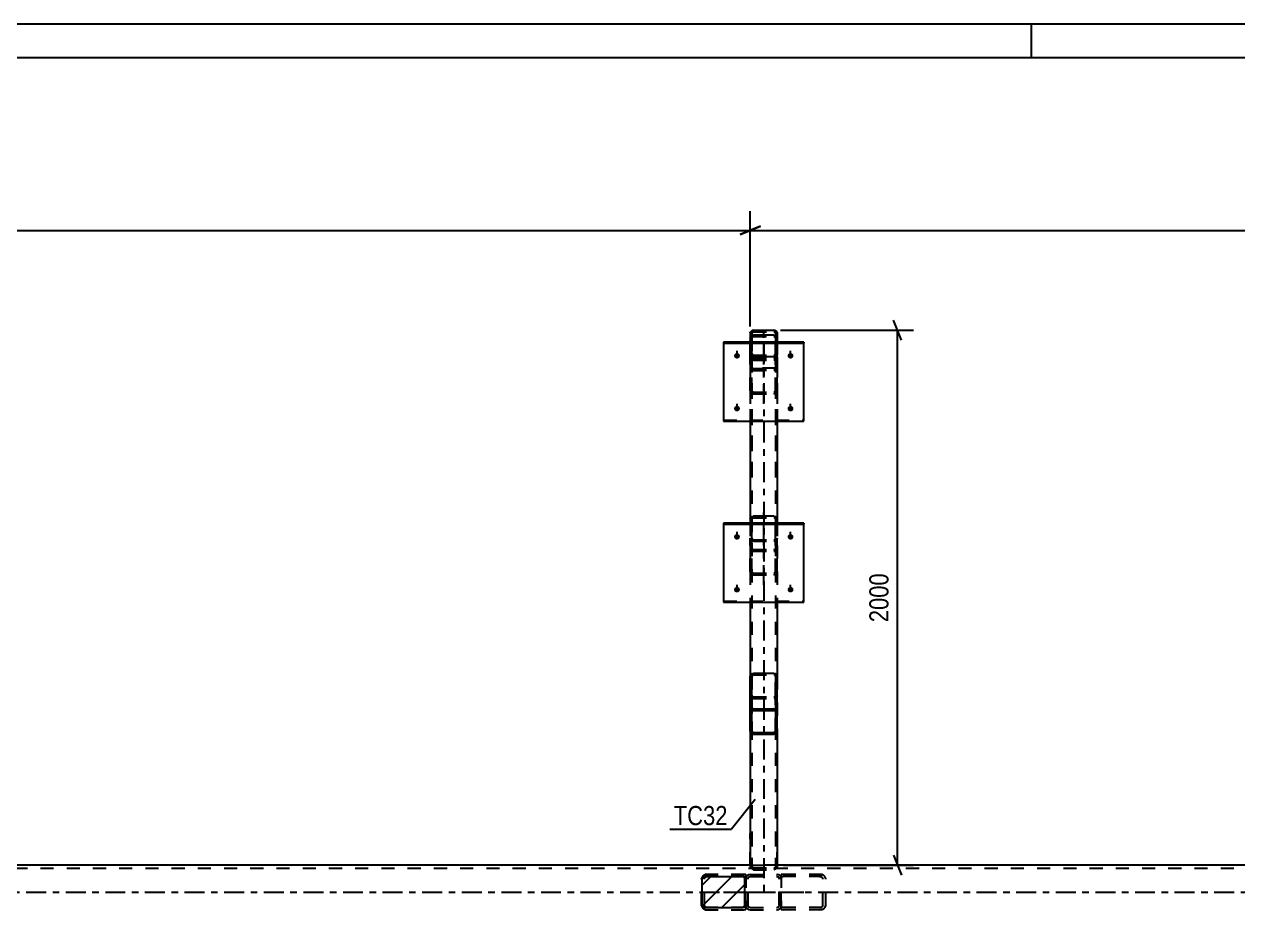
# Model space of a CAD drawing. Header units: millimetres. Extents: x -136 to 1053, y -541 to 300.
# Drawn here: x 272.1 to 453.4, y 167.5 to 299.9 of the extents above; entities that cross this region are included whole.
import ezdxf

# ---------------------------------------------------------------- set-up
doc = ezdxf.new("R2010")
doc.units = ezdxf.units.MM
doc.linetypes.add('DXK_LINE_DOT2', pattern=[3.9198, 1.9599, -1.9599])
doc.linetypes.add('DXK_LINE_DOT3', pattern=[5.9187, 2.979, -0.9799, 0.9799, -0.9799])
doc.styles.add('Arial Narrow', font='ARIALN.TTF', dxfattribs={"height": 0.2})

# ---------------------------------------------------------------- blocks, each defined once
blk = doc.blocks.new('Unknown-335479020-1133')
at = {"color": 5, "linetype": 'Continuous'}
for p, q in [((1052.57, 299.9), (-136.43, 299.9)), ((422.57, 294.9), (422.57, 299.9)), ((1047.57, 294.9), (-131.43, 294.9))]:
    blk.add_line(p, q, dxfattribs=at)
blk = doc.blocks.new('Part-335479020-5660 - 5651')
at = {"color": 7, "linetype": 'DXK_LINE_DOT2'}
for p, q in [((380.57, 174.19), (380.57, 178.96)), ((380.81, 178.96), (380.81, 174.19)), ((384.33, 178.96), (384.33, 174.19)), ((384.57, 174.19), (384.57, 178.96)), ((380.57, 174.19), (384.57, 174.19))]:
    blk.add_line(p, q, dxfattribs=at)
blk = doc.blocks.new('Part-335479020-5688 - 5651')
at = {"color": 7, "linetype": 'DXK_LINE_DOT2'}
for p, q in [((384.57, 250.19), (380.57, 250.19)), ((380.57, 250.19), (380.57, 230.67)), ((380.81, 250.19), (380.81, 230.94)), ((384.33, 248.48), (380.81, 248.48)), ((384.33, 250.19), (384.33, 230.94)), ((384.57, 250.19), (384.57, 230.67)), ((380.57, 248.15), (384.57, 248.15))]:
    blk.add_line(p, q, dxfattribs=at)
blk = doc.blocks.new('Part-335479020-5772 - 5651')
at = {"color": 2, "linetype": 'Continuous'}
for p, q in [((380.61, 253.89), (380.72, 254.04)), ((380.72, 254.04), (380.87, 254.15)), ((380.87, 254.15), (381.05, 254.19)), ((381.05, 254.19), (384.09, 254.19)), ((384.09, 254.19), (384.28, 254.15)), ((384.28, 254.15), (384.43, 254.04)), ((384.43, 254.04), (384.54, 253.89)), ((380.57, 253.71), (380.61, 253.89)), ((380.57, 253.71), (380.57, 252.99)), ((384.54, 253.89), (384.57, 253.71)), ((384.57, 253.71), (384.57, 252.99)), ((380.57, 240.57), (380.57, 225.93)), ((384.57, 240.57), (384.57, 225.93)), ((380.57, 213.51), (380.57, 202.43)), ((384.57, 213.51), (384.57, 202.43)), ((380.57, 194.25), (380.57, 174.12)), ((384.57, 194.25), (384.57, 174.12))]:
    blk.add_line(p, q, dxfattribs=at)
at = {"color": 7, "linetype": 'DXK_LINE_DOT2'}
for p, q in [((380.96, 253.93), (380.89, 253.87)), ((381.05, 253.95), (380.96, 253.93)), ((381.05, 253.95), (384.09, 253.95)), ((384.19, 253.93), (384.09, 253.95)), ((384.26, 253.87), (384.19, 253.93)), ((380.57, 252.99), (380.57, 240.57)), ((380.83, 253.8), (380.81, 253.71)), ((380.81, 253.71), (380.81, 173.99)), ((380.89, 253.87), (380.83, 253.8)), ((384.32, 253.8), (384.26, 253.87)), ((384.33, 253.71), (384.32, 253.8)), ((384.33, 253.71), (384.33, 173.99)), ((384.57, 252.99), (384.57, 240.57)), ((380.61, 250.48), (380.57, 250.67)), ((380.72, 250.33), (380.61, 250.48)), ((380.87, 250.22), (380.72, 250.33)), ((380.81, 250.67), (380.83, 250.57)), ((380.83, 250.57), (380.89, 250.5)), ((380.89, 250.5), (380.96, 250.44)), ((380.96, 250.44), (381.05, 250.43)), ((381.05, 250.43), (384.09, 250.43)), ((384.09, 250.43), (384.19, 250.44)), ((384.19, 250.44), (384.26, 250.5)), ((384.26, 250.5), (384.32, 250.57)), ((384.43, 250.33), (384.28, 250.22)), ((384.32, 250.57), (384.33, 250.67)), ((384.54, 250.48), (384.43, 250.33)), ((384.57, 250.67), (384.54, 250.48)), ((381.05, 250.19), (380.87, 250.22)), ((381.05, 250.19), (384.09, 250.19)), ((384.28, 250.22), (384.09, 250.19)), ((380.57, 225.93), (380.57, 213.51)), ((384.57, 225.93), (384.57, 213.51)), ((380.57, 202.43), (380.57, 194.25)), ((384.57, 202.43), (384.57, 194.25)), ((384.57, 174.19), (380.57, 174.19)), ((380.57, 174.12), (380.57, 173.99)), ((384.57, 174.12), (384.57, 173.99)), ((380.57, 173.99), (380.6, 173.9)), ((380.6, 173.9), (380.61, 173.87)), ((380.61, 173.87), (380.72, 173.71)), ((380.72, 173.71), (380.87, 173.59)), ((380.81, 173.99), (380.83, 173.94)), ((380.83, 173.94), (380.87, 173.9)), ((380.87, 173.9), (380.89, 173.88)), ((380.87, 173.59), (381.05, 173.53)), ((380.89, 173.88), (380.96, 173.83)), ((380.96, 173.83), (381.05, 173.81)), ((381.05, 173.81), (384.09, 173.81)), ((381.05, 173.53), (384.09, 173.53)), ((384.09, 173.81), (384.19, 173.83)), ((384.28, 173.59), (384.09, 173.53)), ((384.19, 173.83), (384.26, 173.88)), ((384.28, 173.9), (384.26, 173.88)), ((384.32, 173.94), (384.28, 173.9)), ((384.43, 173.71), (384.28, 173.59)), ((384.33, 173.99), (384.32, 173.94)), ((384.54, 173.87), (384.43, 173.71)), ((384.55, 173.9), (384.54, 173.87)), ((384.57, 173.99), (384.55, 173.9))]:
    blk.add_line(p, q, dxfattribs=at)
at = {"color": 7, "linetype": 'DXK_LINE_DOT3'}
blk.add_line((382.57, 252.19), (382.57, 170.19), dxfattribs=at)
blk = doc.blocks.new('Part-335479020-9697 - 5651')
at = {"color": 2, "linetype": 'Continuous'}
for p, q in [((376.57, 225.33), (376.57, 225.16)), ((388.57, 225.33), (376.57, 225.33)), ((376.57, 225.16), (388.57, 225.16)), ((376.57, 225.16), (376.57, 213.51)), ((388.57, 225.16), (388.57, 225.33)), ((388.57, 213.51), (388.57, 225.16)), ((376.57, 213.51), (388.57, 213.51))]:
    blk.add_line(p, q, dxfattribs=at)
at = {"color": 7, "linetype": 'DXK_LINE_DOT2'}
for p, q in [((376.57, 225.33), (376.57, 225.16)), ((388.57, 225.33), (388.57, 225.16)), ((376.57, 213.67), (388.57, 213.67))]:
    blk.add_line(p, q, dxfattribs=at)
blk = doc.blocks.new('Part-335479020-5852 - 5651')
at = {"color": 2, "linetype": 'Continuous'}
for p, q in [((380.57, 174.19), (144.57, 174.19)), ((637.06, 174.19), (384.57, 174.19))]:
    blk.add_line(p, q, dxfattribs=at)
at = {"color": 7, "linetype": 'DXK_LINE_DOT2'}
for p, q in [((384.57, 174.19), (380.57, 174.19)), ((637.06, 173.71), (11.92, 173.71))]:
    blk.add_line(p, q, dxfattribs=at)
at = {"color": 7, "linetype": 'DXK_LINE_DOT3'}
blk.add_line((11.92, 170.19), (637.06, 170.19), dxfattribs=at)
blk = doc.blocks.new('Part-335479020-5858 - 5651')
at = {"color": 7, "linetype": 'DXK_LINE_DOT2'}
for p, q in [((379.97, 172.43), (379.92, 172.19)), ((380.24, 172.19), (380.27, 172.31)), ((380.56, 172.83), (380.32, 172.78)), ((380.44, 172.48), (380.56, 172.51)), ((380.56, 172.83), (384.56, 172.83)), ((380.56, 172.51), (384.56, 172.51)), ((384.81, 172.78), (384.56, 172.83)), ((384.56, 172.51), (384.69, 172.48)), ((384.86, 172.31), (384.88, 172.19)), ((385.2, 172.19), (385.16, 172.43)), ((379.92, 168.19), (379.92, 172.19)), ((380.24, 168.19), (380.24, 172.19)), ((384.88, 168.19), (384.88, 172.19)), ((385.2, 168.19), (385.2, 172.19)), ((379.92, 168.19), (379.97, 167.94)), ((380.27, 168.06), (380.24, 168.19)), ((380.32, 167.59), (380.56, 167.55)), ((380.56, 167.87), (380.44, 167.89)), ((380.56, 167.87), (384.56, 167.87)), ((380.56, 167.55), (384.56, 167.55)), ((384.69, 167.89), (384.56, 167.87)), ((384.56, 167.55), (384.81, 167.59)), ((384.88, 168.19), (384.86, 168.06)), ((385.16, 167.94), (385.2, 168.19))]:
    blk.add_line(p, q, dxfattribs=at)
at = {"color": 7, "linetype": 'DXK_LINE_DOT3'}
blk.add_line((382.56, 170.19), (382.56, 170.19), dxfattribs=at)
at = {"color": 7, "linetype": 'DXK_LINE_DOT2'}
for centre, radius, start, end in [((380.56, 172.19), 0.64, 112.5, 157.5), ((380.56, 172.19), 0.32, 112.5, 157.5), ((384.56, 172.19), 0.32, 22.5, 67.5), ((384.56, 172.19), 0.64, 22.5, 67.5), ((380.56, 168.19), 0.64, 202.5, 247.5), ((380.56, 168.19), 0.32, 202.5, 247.5), ((384.56, 168.19), 0.32, 292.5, 337.5), ((384.56, 168.19), 0.64, 292.5, 337.5)]:
    blk.add_arc(centre, radius, start, end, dxfattribs=at)
blk = doc.blocks.new('Part-335479020-5868 - 5651')
at = {"color": 2, "linetype": 'Continuous'}
for p, q in [((380.72, 254.04), (380.61, 253.89)), ((380.87, 254.15), (380.72, 254.04)), ((381.05, 254.19), (380.87, 254.15)), ((381.05, 254.19), (384.09, 254.19)), ((384.28, 254.15), (384.09, 254.19)), ((384.43, 254.04), (384.28, 254.15)), ((384.54, 253.89), (384.43, 254.04)), ((380.61, 253.89), (380.57, 253.71)), ((384.57, 253.71), (384.54, 253.89))]:
    blk.add_line(p, q, dxfattribs=at)
at = {"color": 7, "linetype": 'DXK_LINE_DOT2'}
for p, q in [((380.89, 253.87), (380.96, 253.93)), ((380.96, 253.93), (381.05, 253.95)), ((381.05, 253.95), (384.09, 253.95)), ((384.09, 253.95), (384.19, 253.93)), ((384.19, 253.93), (384.26, 253.87)), ((380.57, 250.67), (380.57, 253.71)), ((380.81, 253.71), (380.83, 253.8)), ((380.81, 250.67), (380.81, 253.71)), ((380.83, 253.8), (380.89, 253.87)), ((384.26, 253.87), (384.32, 253.8)), ((384.32, 253.8), (384.33, 253.71)), ((384.33, 253.71), (384.33, 250.67)), ((384.57, 253.71), (384.57, 250.67)), ((380.57, 250.67), (380.61, 250.48)), ((380.61, 250.48), (380.72, 250.33)), ((380.72, 250.33), (380.87, 250.22)), ((380.83, 250.57), (380.81, 250.67)), ((380.89, 250.5), (380.83, 250.57)), ((380.96, 250.44), (380.89, 250.5)), ((381.05, 250.43), (380.96, 250.44)), ((381.05, 250.43), (384.09, 250.43)), ((384.19, 250.44), (384.09, 250.43)), ((384.26, 250.5), (384.19, 250.44)), ((384.32, 250.57), (384.26, 250.5)), ((384.28, 250.22), (384.43, 250.33)), ((384.33, 250.67), (384.32, 250.57)), ((384.43, 250.33), (384.54, 250.48)), ((384.54, 250.48), (384.57, 250.67)), ((380.87, 250.22), (381.05, 250.19)), ((381.05, 250.19), (384.09, 250.19)), ((384.09, 250.19), (384.28, 250.22))]:
    blk.add_line(p, q, dxfattribs=at)
at = {"color": 7, "linetype": 'DXK_LINE_DOT3'}
blk.add_line((382.57, 252.19), (382.57, 252.19), dxfattribs=at)
blk = doc.blocks.new('Part-335479020-5882 - 5651')
at = {"linetype": 'Continuous'}
h = blk.add_hatch(dxfattribs=at)
h.set_pattern_fill('', scale=0.7, style=0, pattern_type=0)
h.set_pattern_definition([(45, (379.4746, 167.8894), (-1.57154, 1.57154), [])])
h.paths.add_polyline_path([(379.31, 167.87), (379.47, 167.89), (379.62, 167.96), (379.71, 168.06), (379.75, 168.19), (379.75, 172.19), (379.71, 172.31), (379.62, 172.41), (379.47, 172.48), (379.31, 172.51), (373.81, 172.51), (373.64, 172.48), (373.5, 172.41), (373.4, 172.31), (373.37, 172.19), (373.37, 168.19), (373.4, 168.06), (373.5, 167.96), (373.64, 167.89), (373.81, 167.87)])
at = {"color": 7, "linetype": 'DXK_LINE_DOT2'}
for p, q in [((373.35, 172.43), (373.29, 172.19)), ((373.72, 172.19), (373.76, 172.31)), ((379.66, 172.83), (373.81, 172.83)), ((379.66, 172.51), (373.81, 172.51)), ((374.16, 172.83), (373.83, 172.78)), ((374, 172.48), (374.16, 172.51)), ((379.92, 172.79), (379.66, 172.83)), ((379.66, 172.51), (379.83, 172.48)), ((379.83, 172.48), (379.92, 172.43)), ((379.92, 172.79), (379.92, 167.58)), ((373.29, 168.19), (373.29, 172.19)), ((373.72, 168.19), (373.72, 172.19)), ((373.29, 168.19), (373.35, 167.94)), ((373.76, 168.06), (373.72, 168.19)), ((379.66, 167.87), (373.81, 167.87)), ((373.81, 167.55), (379.66, 167.55)), ((373.83, 167.59), (374.16, 167.55)), ((374.16, 167.87), (374, 167.89)), ((379.83, 167.89), (379.66, 167.87)), ((379.66, 167.55), (379.92, 167.58)), ((379.92, 167.94), (379.83, 167.89))]:
    blk.add_line(p, q, dxfattribs=at)
at = {"color": 2, "linetype": 'Continuous'}
for p, q in [((373.4, 172.31), (373.37, 172.19)), ((373.81, 172.51), (373.64, 172.48)), ((373.81, 172.51), (379.31, 172.51)), ((379.47, 172.48), (379.31, 172.51)), ((379.75, 172.19), (379.71, 172.31)), ((373.37, 168.19), (373.37, 172.19)), ((379.75, 168.19), (379.75, 172.19)), ((373.37, 168.19), (373.4, 168.06)), ((373.64, 167.89), (373.81, 167.87)), ((373.81, 167.87), (379.31, 167.87)), ((379.31, 167.87), (379.47, 167.89)), ((379.71, 168.06), (379.75, 168.19))]:
    blk.add_line(p, q, dxfattribs=at)
at = {"color": 7, "linetype": 'DXK_LINE_DOT3'}
blk.add_line((376.56, 170.19), (383.77, 170.19), dxfattribs=at)
at = {"color": 7, "linetype": 'DXK_LINE_DOT2'}
for centre, radius, start, end in [((374.03, 172), 0.802, 104.5382, 147.5637), ((374.1, 172.09), 0.401, 104.5382, 147.5637), ((374.03, 168.37), 0.802, 212.4363, 255.4618), ((374.1, 168.28), 0.401, 212.4363, 255.4618)]:
    blk.add_arc(centre, radius, start, end, dxfattribs=at)
at = {"color": 2, "linetype": 'Continuous'}
for centre, start, end in [((373.74, 172.09), 104.5382, 147.5637), ((379.37, 172.09), 32.4363, 75.4618), ((373.74, 168.28), 212.4363, 255.4618), ((379.37, 168.28), 284.5382, 327.5637)]:
    blk.add_arc(centre, 0.401, start, end, dxfattribs=at)
blk = doc.blocks.new('Part-335479020-5883 - 5651')
at = {"color": 7, "linetype": 'DXK_LINE_DOT2'}
for p, q in [((385.46, 172.83), (385.2, 172.79)), ((385.2, 172.79), (385.2, 167.58)), ((385.2, 172.44), (385.29, 172.48)), ((385.29, 172.48), (385.46, 172.51)), ((391.3, 172.83), (385.46, 172.83)), ((391.3, 172.51), (385.46, 172.51)), ((391.29, 172.78), (390.95, 172.83)), ((390.95, 172.51), (391.12, 172.48)), ((391.36, 172.31), (391.39, 172.19)), ((391.83, 172.19), (391.76, 172.43)), ((391.39, 168.19), (391.39, 172.19)), ((391.83, 168.19), (391.83, 172.19)), ((385.29, 167.89), (385.2, 167.93)), ((385.2, 167.58), (385.46, 167.55)), ((385.46, 167.87), (385.29, 167.89)), ((391.3, 167.87), (385.46, 167.87)), ((391.3, 167.55), (385.46, 167.55)), ((391.12, 167.89), (390.95, 167.87)), ((390.95, 167.55), (391.29, 167.59)), ((391.39, 168.19), (391.36, 168.06)), ((391.76, 167.94), (391.83, 168.19))]:
    blk.add_line(p, q, dxfattribs=at)
at = {"color": 7, "linetype": 'DXK_LINE_DOT3'}
blk.add_line((381.36, 170.19), (388.56, 170.19), dxfattribs=at)
at = {"color": 7, "linetype": 'DXK_LINE_DOT2'}
for centre, radius, start, end in [((391.02, 172.09), 0.401, 32.4104, 75.4453), ((391.09, 172), 0.802, 32.4104, 75.4453), ((391.02, 168.28), 0.401, 284.5547, 327.5896), ((391.09, 168.37), 0.802, 284.5547, 327.5896)]:
    blk.add_arc(centre, radius, start, end, dxfattribs=at)
blk = doc.blocks.new('Part-335479020-9696 - 5651')
at = {"color": 7, "linetype": 'DXK_LINE_DOT3'}
blk.add_line((382.57, 216.09), (382.57, 227.91), dxfattribs=at)
at = {"color": 2, "linetype": 'Continuous'}
for p, q in [((380.57, 225.93), (380.61, 226.1)), ((380.57, 225.93), (380.57, 225.33)), ((380.61, 226.1), (380.72, 226.24)), ((380.72, 226.24), (380.87, 226.34)), ((380.87, 226.34), (381.05, 226.38)), ((384.09, 226.38), (381.05, 226.38)), ((384.09, 226.38), (384.28, 226.34)), ((384.28, 226.34), (384.43, 226.24)), ((384.43, 226.24), (384.54, 226.1)), ((384.54, 226.1), (384.57, 225.93)), ((384.57, 225.93), (384.57, 225.33))]:
    blk.add_line(p, q, dxfattribs=at)
at = {"color": 7, "linetype": 'DXK_LINE_DOT2'}
for p, q in [((380.57, 225.33), (380.57, 223.07)), ((380.57, 225.33), (380.57, 220.93)), ((380.83, 226.01), (380.81, 225.93)), ((380.81, 225.93), (380.81, 220.93)), ((380.81, 223.07), (380.81, 225.33)), ((380.89, 226.09), (380.83, 226.01)), ((380.96, 226.13), (380.89, 226.09)), ((381.05, 226.15), (380.96, 226.13)), ((381.05, 226.38), (381.05, 226.38)), ((381.05, 226.15), (384.09, 226.15)), ((384.09, 226.38), (384.09, 226.38)), ((384.19, 226.13), (384.09, 226.15)), ((384.26, 226.09), (384.19, 226.13)), ((384.32, 226.01), (384.26, 226.09)), ((384.33, 225.93), (384.32, 226.01)), ((384.33, 225.93), (384.33, 220.93)), ((384.33, 223.07), (384.33, 225.33)), ((384.57, 225.33), (384.57, 223.07)), ((384.57, 225.33), (384.57, 220.93)), ((380.57, 218.07), (380.57, 223.07)), ((380.61, 222.9), (380.57, 223.07)), ((380.72, 222.75), (380.61, 222.9)), ((380.87, 222.65), (380.72, 222.75)), ((380.87, 221.34), (380.72, 221.25)), ((380.81, 218.07), (380.81, 223.07)), ((380.81, 223.07), (380.83, 222.98)), ((380.83, 222.98), (380.89, 222.91)), ((381.05, 222.62), (380.87, 222.65)), ((381.05, 221.38), (380.87, 221.34)), ((380.89, 222.91), (380.96, 222.86)), ((380.96, 222.86), (381.05, 222.84)), ((381.05, 222.84), (384.09, 222.84)), ((381.05, 222.62), (384.09, 222.62)), ((381.05, 221.38), (384.09, 221.38)), ((384.09, 222.84), (384.19, 222.86)), ((384.28, 222.65), (384.09, 222.62)), ((384.28, 221.34), (384.09, 221.38)), ((384.19, 222.86), (384.26, 222.91)), ((384.26, 222.91), (384.32, 222.98)), ((384.43, 222.75), (384.28, 222.65)), ((384.43, 221.25), (384.28, 221.34)), ((384.32, 222.98), (384.33, 223.07)), ((384.33, 218.07), (384.33, 223.07)), ((384.54, 222.9), (384.43, 222.75)), ((384.57, 223.07), (384.54, 222.9)), ((384.57, 218.07), (384.57, 223.07)), ((380.61, 221.1), (380.57, 220.93)), ((380.57, 218.07), (380.57, 220.93)), ((380.72, 221.25), (380.61, 221.1)), ((380.81, 220.93), (380.83, 221.01)), ((380.81, 218.07), (380.81, 220.93)), ((380.83, 221.01), (380.89, 221.09)), ((380.89, 221.09), (380.96, 221.14)), ((380.96, 221.14), (381.05, 221.15)), ((381.05, 221.15), (384.09, 221.15)), ((384.09, 221.15), (384.19, 221.14)), ((384.19, 221.14), (384.26, 221.09)), ((384.26, 221.09), (384.32, 221.01)), ((384.32, 221.01), (384.33, 220.93)), ((384.33, 218.07), (384.33, 220.93)), ((384.54, 221.1), (384.43, 221.25)), ((384.57, 220.93), (384.54, 221.1)), ((384.57, 218.07), (384.57, 220.93)), ((380.57, 218.07), (380.61, 217.9)), ((380.61, 217.9), (380.72, 217.75)), ((380.72, 217.75), (380.87, 217.65)), ((380.83, 217.98), (380.81, 218.07)), ((380.89, 217.91), (380.83, 217.98)), ((380.87, 217.65), (381.05, 217.62)), ((380.96, 217.86), (380.89, 217.91)), ((381.05, 217.85), (380.96, 217.86)), ((381.05, 217.85), (384.09, 217.85)), ((384.19, 217.86), (384.09, 217.85)), ((384.09, 217.62), (384.28, 217.65)), ((384.26, 217.91), (384.19, 217.86)), ((384.32, 217.98), (384.26, 217.91)), ((384.28, 217.65), (384.43, 217.75)), ((384.33, 218.07), (384.32, 217.98)), ((384.43, 217.75), (384.54, 217.9)), ((384.54, 217.9), (384.57, 218.07)), ((381.05, 217.62), (384.09, 217.62))]:
    blk.add_line(p, q, dxfattribs=at)
blk = doc.blocks.new('Part-335479020-9700 - 5651')
at = {"color": 7, "linetype": 'DXK_LINE_DOT3'}
blk.add_line((382.57, 243.15), (382.57, 254.97), dxfattribs=at)
at = {"color": 2, "linetype": 'Continuous'}
for p, q in [((380.57, 252.99), (380.61, 253.16)), ((380.57, 252.99), (380.57, 252.39)), ((380.61, 253.16), (380.72, 253.31)), ((380.72, 253.31), (380.87, 253.41)), ((380.87, 253.41), (381.05, 253.44)), ((384.09, 253.44), (381.05, 253.44)), ((384.09, 253.44), (384.28, 253.41)), ((384.28, 253.41), (384.43, 253.31)), ((384.43, 253.31), (384.54, 253.16)), ((384.54, 253.16), (384.57, 252.99)), ((384.57, 252.99), (384.57, 252.39))]:
    blk.add_line(p, q, dxfattribs=at)
at = {"color": 7, "linetype": 'DXK_LINE_DOT2'}
for p, q in [((380.57, 250.13), (380.57, 252.99)), ((380.57, 252.39), (380.57, 247.99)), ((380.83, 253.08), (380.81, 252.99)), ((380.81, 247.99), (380.81, 252.99)), ((380.81, 252.99), (380.81, 250.13)), ((380.89, 253.15), (380.83, 253.08)), ((380.96, 253.2), (380.89, 253.15)), ((381.05, 253.21), (380.96, 253.2)), ((381.05, 253.44), (381.05, 253.44)), ((381.05, 253.21), (384.09, 253.21)), ((384.09, 253.44), (384.09, 253.44)), ((384.19, 253.2), (384.09, 253.21)), ((384.26, 253.15), (384.19, 253.2)), ((384.32, 253.08), (384.26, 253.15)), ((384.33, 252.99), (384.32, 253.08)), ((384.33, 252.99), (384.33, 247.99)), ((384.33, 250.13), (384.33, 252.99)), ((384.57, 250.13), (384.57, 252.99)), ((384.57, 252.39), (384.57, 247.99)), ((380.57, 245.13), (380.57, 250.13)), ((380.61, 249.96), (380.57, 250.13)), ((380.72, 249.81), (380.61, 249.96)), ((380.87, 249.71), (380.72, 249.81)), ((380.81, 245.13), (380.81, 250.13)), ((380.81, 250.13), (380.83, 250.05)), ((380.83, 250.05), (380.89, 249.97)), ((381.05, 249.68), (380.87, 249.71)), ((380.89, 249.97), (380.96, 249.92)), ((380.96, 249.92), (381.05, 249.91)), ((381.05, 249.91), (384.09, 249.91)), ((381.05, 249.68), (384.09, 249.68)), ((384.09, 249.91), (384.19, 249.92)), ((384.28, 249.71), (384.09, 249.68)), ((384.19, 249.92), (384.26, 249.97)), ((384.26, 249.97), (384.32, 250.05)), ((384.43, 249.81), (384.28, 249.71)), ((384.32, 250.05), (384.33, 250.13)), ((384.33, 245.13), (384.33, 250.13)), ((384.54, 249.96), (384.43, 249.81)), ((384.57, 250.13), (384.54, 249.96)), ((384.57, 245.13), (384.57, 250.13)), ((380.61, 248.16), (380.57, 247.99)), ((380.57, 245.13), (380.57, 247.99)), ((380.72, 248.31), (380.61, 248.16)), ((380.87, 248.41), (380.72, 248.31)), ((380.81, 247.99), (380.83, 248.08)), ((380.81, 245.13), (380.81, 247.99)), ((380.83, 248.08), (380.89, 248.15)), ((381.05, 248.44), (380.87, 248.41)), ((380.89, 248.15), (380.96, 248.2)), ((380.96, 248.2), (381.05, 248.22)), ((381.05, 248.44), (384.09, 248.44)), ((381.05, 248.22), (384.09, 248.22)), ((384.28, 248.41), (384.09, 248.44)), ((384.09, 248.22), (384.19, 248.2)), ((384.19, 248.2), (384.26, 248.15)), ((384.26, 248.15), (384.32, 248.08)), ((384.43, 248.31), (384.28, 248.41)), ((384.32, 248.08), (384.33, 247.99)), ((384.33, 245.13), (384.33, 247.99)), ((384.54, 248.16), (384.43, 248.31)), ((384.57, 247.99), (384.54, 248.16)), ((384.57, 245.13), (384.57, 247.99)), ((380.57, 245.13), (380.61, 244.96)), ((380.61, 244.96), (380.72, 244.81)), ((380.83, 245.05), (380.81, 245.13)), ((380.89, 244.97), (380.83, 245.05)), ((380.96, 244.93), (380.89, 244.97)), ((381.05, 244.91), (380.96, 244.93)), ((381.05, 244.91), (384.09, 244.91)), ((384.19, 244.93), (384.09, 244.91)), ((384.26, 244.97), (384.19, 244.93)), ((384.32, 245.05), (384.26, 244.97)), ((384.33, 245.13), (384.32, 245.05)), ((384.43, 244.81), (384.54, 244.96)), ((384.54, 244.96), (384.57, 245.13)), ((380.72, 244.81), (380.87, 244.72)), ((380.87, 244.72), (381.05, 244.68)), ((381.05, 244.68), (384.09, 244.68)), ((384.09, 244.68), (384.28, 244.72)), ((384.28, 244.72), (384.43, 244.81))]:
    blk.add_line(p, q, dxfattribs=at)
blk = doc.blocks.new('Part-335479020-9701 - 5651')
at = {"color": 2, "linetype": 'Continuous'}
for p, q in [((376.57, 252.39), (376.57, 252.22)), ((388.57, 252.39), (376.57, 252.39)), ((376.57, 252.22), (388.57, 252.22)), ((376.57, 252.22), (376.57, 240.57)), ((388.57, 252.22), (388.57, 252.39)), ((388.57, 240.57), (388.57, 252.22)), ((376.57, 240.57), (388.57, 240.57))]:
    blk.add_line(p, q, dxfattribs=at)
at = {"color": 7, "linetype": 'DXK_LINE_DOT2'}
for p, q in [((376.57, 252.39), (376.57, 252.22)), ((388.57, 252.39), (388.57, 252.22)), ((376.57, 240.74), (388.57, 240.74))]:
    blk.add_line(p, q, dxfattribs=at)
blk = doc.blocks.new('Part-335479020-9704 - 5651')
at = {"color": 2, "linetype": 'Continuous'}
for p, q in [((380.57, 202.43), (380.61, 202.61)), ((380.57, 197.11), (380.57, 202.43)), ((380.61, 202.61), (380.72, 202.75)), ((380.72, 202.75), (380.87, 202.85)), ((380.87, 202.85), (381.05, 202.88)), ((384.09, 202.88), (381.05, 202.88)), ((384.09, 202.88), (384.28, 202.85)), ((384.28, 202.85), (384.43, 202.75)), ((384.43, 202.75), (384.54, 202.61)), ((384.54, 202.61), (384.57, 202.43)), ((384.57, 197.11), (384.57, 202.43)), ((380.61, 197.28), (380.57, 197.11)), ((380.57, 194.25), (380.57, 197.11)), ((380.72, 197.43), (380.61, 197.28)), ((380.87, 197.52), (380.72, 197.43)), ((380.81, 197.11), (380.83, 197.19)), ((380.81, 194.25), (380.81, 197.11)), ((380.83, 197.19), (380.89, 197.27)), ((381.05, 197.56), (380.87, 197.52)), ((380.89, 197.27), (380.96, 197.32)), ((380.96, 197.32), (381.05, 197.33)), ((381.05, 197.56), (384.09, 197.56)), ((381.05, 197.33), (384.09, 197.33)), ((384.28, 197.52), (384.09, 197.56)), ((384.09, 197.33), (384.19, 197.32)), ((384.19, 197.32), (384.26, 197.27)), ((384.26, 197.27), (384.32, 197.19)), ((384.43, 197.43), (384.28, 197.52)), ((384.32, 197.19), (384.33, 197.11)), ((384.33, 197.11), (384.33, 194.25)), ((384.54, 197.28), (384.43, 197.43)), ((384.57, 197.11), (384.54, 197.28)), ((384.57, 194.25), (384.57, 197.11)), ((380.57, 194.25), (380.61, 194.08)), ((380.61, 194.08), (380.72, 193.93)), ((380.83, 194.16), (380.81, 194.25)), ((380.89, 194.09), (380.83, 194.16)), ((380.96, 194.04), (380.89, 194.09)), ((384.26, 194.09), (384.19, 194.04)), ((384.32, 194.16), (384.26, 194.09)), ((384.33, 194.25), (384.32, 194.16)), ((384.43, 193.93), (384.54, 194.08)), ((384.54, 194.08), (384.57, 194.25)), ((380.72, 193.93), (380.87, 193.83)), ((380.87, 193.83), (381.05, 193.8)), ((381.05, 194.03), (380.96, 194.04)), ((381.05, 194.03), (384.09, 194.03)), ((381.05, 193.8), (384.09, 193.8)), ((384.19, 194.04), (384.09, 194.03)), ((384.09, 193.8), (384.28, 193.83)), ((384.28, 193.83), (384.43, 193.93))]:
    blk.add_line(p, q, dxfattribs=at)
at = {"color": 7, "linetype": 'DXK_LINE_DOT2'}
for p, q in [((380.57, 202.43), (380.57, 199.58)), ((380.83, 202.52), (380.81, 202.43)), ((380.81, 202.43), (380.81, 197.11)), ((380.81, 199.58), (380.81, 202.43)), ((380.89, 202.59), (380.83, 202.52)), ((380.96, 202.64), (380.89, 202.59)), ((381.05, 202.66), (380.96, 202.64)), ((381.05, 202.88), (381.05, 202.88)), ((381.05, 202.66), (384.09, 202.66)), ((384.09, 202.88), (384.09, 202.88)), ((384.19, 202.64), (384.09, 202.66)), ((384.26, 202.59), (384.19, 202.64)), ((384.32, 202.52), (384.26, 202.59)), ((384.33, 202.43), (384.32, 202.52)), ((384.33, 202.43), (384.33, 197.11)), ((384.33, 199.58), (384.33, 202.43)), ((384.57, 202.43), (384.57, 199.58)), ((380.57, 199.58), (380.57, 194.25)), ((380.61, 199.4), (380.57, 199.58)), ((380.81, 199.58), (380.81, 194.25)), ((380.81, 199.58), (380.83, 199.49)), ((384.32, 199.49), (384.33, 199.58)), ((384.33, 194.25), (384.33, 199.58)), ((384.57, 199.58), (384.54, 199.4)), ((384.57, 194.25), (384.57, 199.58)), ((380.72, 199.26), (380.61, 199.4)), ((380.87, 199.16), (380.72, 199.26)), ((380.83, 199.49), (380.89, 199.42)), ((381.05, 199.12), (380.87, 199.16)), ((380.89, 199.42), (380.96, 199.37)), ((380.96, 199.37), (381.05, 199.35)), ((381.05, 199.35), (384.09, 199.35)), ((381.05, 199.12), (384.09, 199.12)), ((384.09, 199.35), (384.19, 199.37)), ((384.28, 199.16), (384.09, 199.12)), ((384.19, 199.37), (384.26, 199.42)), ((384.26, 199.42), (384.32, 199.49)), ((384.43, 199.26), (384.28, 199.16)), ((384.54, 199.4), (384.43, 199.26))]:
    blk.add_line(p, q, dxfattribs=at)
blk = doc.blocks.new('Bolt-335479020-9708 - 5651')
at = {"linetype": 'Continuous'}
for points in [[(378.58, 223.7), (378.67, 223.69), (378.75, 223.66), (378.83, 223.62), (378.9, 223.56), (378.96, 223.49), (378.99, 223.41), (379.01, 223.33), (379.01, 223.24), (378.99, 223.15), (378.96, 223.08), (378.9, 223.01), (378.83, 222.95), (378.75, 222.9), (378.67, 222.88), (378.58, 222.87), (378.48, 222.88), (378.4, 222.9), (378.32, 222.95), (378.25, 223.01), (378.19, 223.08), (378.16, 223.15), (378.14, 223.24), (378.14, 223.33), (378.16, 223.41), (378.19, 223.49), (378.25, 223.56), (378.32, 223.62), (378.4, 223.66), (378.48, 223.69)], [(378.58, 215.8), (378.67, 215.79), (378.75, 215.77), (378.83, 215.72), (378.9, 215.67), (378.96, 215.6), (378.99, 215.52), (379.01, 215.43), (379.01, 215.35), (378.99, 215.26), (378.96, 215.18), (378.9, 215.11), (378.83, 215.05), (378.75, 215.01), (378.67, 214.98), (378.58, 214.98), (378.48, 214.98), (378.4, 215.01), (378.32, 215.05), (378.25, 215.11), (378.19, 215.18), (378.16, 215.26), (378.14, 215.35), (378.14, 215.43), (378.16, 215.52), (378.19, 215.6), (378.25, 215.67), (378.32, 215.72), (378.4, 215.77), (378.48, 215.79)]]:
    blk.add_hatch(color=1, dxfattribs=at).paths.add_polyline_path(points)
at = {"color": 1, "linetype": 'Continuous'}
for p, q in [((378.58, 222.94), (378.58, 224.01)), ((378.58, 215.05), (378.58, 216.11))]:
    blk.add_line(p, q, dxfattribs=at)
blk = doc.blocks.new('Bolt-335479020-9709 - 5651')
at = {"linetype": 'Continuous'}
for points in [[(386.58, 223.7), (386.67, 223.69), (386.75, 223.66), (386.83, 223.62), (386.9, 223.56), (386.96, 223.49), (386.99, 223.41), (387.01, 223.33), (387.01, 223.24), (386.99, 223.15), (386.96, 223.08), (386.9, 223.01), (386.83, 222.95), (386.75, 222.9), (386.67, 222.88), (386.58, 222.87), (386.48, 222.88), (386.4, 222.9), (386.32, 222.95), (386.25, 223.01), (386.19, 223.08), (386.16, 223.15), (386.14, 223.24), (386.14, 223.33), (386.16, 223.41), (386.19, 223.49), (386.25, 223.56), (386.32, 223.62), (386.4, 223.66), (386.48, 223.69)], [(386.58, 215.8), (386.67, 215.79), (386.75, 215.77), (386.83, 215.72), (386.9, 215.67), (386.96, 215.6), (386.99, 215.52), (387.01, 215.43), (387.01, 215.35), (386.99, 215.26), (386.96, 215.18), (386.9, 215.11), (386.83, 215.05), (386.75, 215.01), (386.67, 214.98), (386.58, 214.98), (386.48, 214.98), (386.4, 215.01), (386.32, 215.05), (386.25, 215.11), (386.19, 215.18), (386.16, 215.26), (386.14, 215.35), (386.14, 215.43), (386.16, 215.52), (386.19, 215.6), (386.25, 215.67), (386.32, 215.72), (386.4, 215.77), (386.48, 215.79)]]:
    blk.add_hatch(color=1, dxfattribs=at).paths.add_polyline_path(points)
at = {"color": 1, "linetype": 'Continuous'}
for p, q in [((386.58, 222.94), (386.58, 224.01)), ((386.58, 215.05), (386.58, 216.11))]:
    blk.add_line(p, q, dxfattribs=at)
blk = doc.blocks.new('Bolt-335479020-9712 - 5651')
at = {"linetype": 'Continuous'}
for points in [[(378.58, 250.76), (378.67, 250.75), (378.75, 250.72), (378.83, 250.68), (378.9, 250.62), (378.96, 250.55), (378.99, 250.47), (379.01, 250.39), (379.01, 250.3), (378.99, 250.22), (378.96, 250.14), (378.9, 250.07), (378.83, 250.01), (378.75, 249.97), (378.67, 249.94), (378.58, 249.93), (378.48, 249.94), (378.4, 249.97), (378.32, 250.01), (378.25, 250.07), (378.19, 250.14), (378.16, 250.22), (378.14, 250.3), (378.14, 250.39), (378.16, 250.47), (378.19, 250.55), (378.25, 250.62), (378.32, 250.68), (378.4, 250.72), (378.48, 250.75)], [(378.58, 242.87), (378.67, 242.86), (378.75, 242.83), (378.83, 242.79), (378.9, 242.73), (378.96, 242.66), (378.99, 242.58), (379.01, 242.5), (379.01, 242.41), (378.99, 242.32), (378.96, 242.25), (378.9, 242.18), (378.83, 242.12), (378.75, 242.07), (378.67, 242.05), (378.58, 242.04), (378.48, 242.05), (378.4, 242.07), (378.32, 242.12), (378.25, 242.18), (378.19, 242.25), (378.16, 242.32), (378.14, 242.41), (378.14, 242.5), (378.16, 242.58), (378.19, 242.66), (378.25, 242.73), (378.32, 242.79), (378.4, 242.83), (378.48, 242.86)]]:
    blk.add_hatch(color=1, dxfattribs=at).paths.add_polyline_path(points)
at = {"color": 1, "linetype": 'Continuous'}
for p, q in [((378.58, 250), (378.58, 251.07)), ((378.58, 242.11), (378.58, 243.18))]:
    blk.add_line(p, q, dxfattribs=at)
blk = doc.blocks.new('Bolt-335479020-9713 - 5651')
at = {"linetype": 'Continuous'}
for points in [[(386.58, 250.76), (386.67, 250.75), (386.75, 250.72), (386.83, 250.68), (386.9, 250.62), (386.96, 250.55), (386.99, 250.47), (387.01, 250.39), (387.01, 250.3), (386.99, 250.22), (386.96, 250.14), (386.9, 250.07), (386.83, 250.01), (386.75, 249.97), (386.67, 249.94), (386.58, 249.93), (386.48, 249.94), (386.4, 249.97), (386.32, 250.01), (386.25, 250.07), (386.19, 250.14), (386.16, 250.22), (386.14, 250.3), (386.14, 250.39), (386.16, 250.47), (386.19, 250.55), (386.25, 250.62), (386.32, 250.68), (386.4, 250.72), (386.48, 250.75)], [(386.58, 242.87), (386.67, 242.86), (386.75, 242.83), (386.83, 242.79), (386.9, 242.73), (386.96, 242.66), (386.99, 242.58), (387.01, 242.5), (387.01, 242.41), (386.99, 242.32), (386.96, 242.25), (386.9, 242.18), (386.83, 242.12), (386.75, 242.07), (386.67, 242.05), (386.58, 242.04), (386.48, 242.05), (386.4, 242.07), (386.32, 242.12), (386.25, 242.18), (386.19, 242.25), (386.16, 242.32), (386.14, 242.41), (386.14, 242.5), (386.16, 242.58), (386.19, 242.66), (386.25, 242.73), (386.32, 242.79), (386.4, 242.83), (386.48, 242.86)]]:
    blk.add_hatch(color=1, dxfattribs=at).paths.add_polyline_path(points)
at = {"color": 1, "linetype": 'Continuous'}
for p, q in [((386.58, 250), (386.58, 251.07)), ((386.58, 242.11), (386.58, 243.18))]:
    blk.add_line(p, q, dxfattribs=at)
blk = doc.blocks.new('StraightDimension-335479020-6101 - 5651')
at = {"color": 7, "linetype": 'Continuous'}
for p, q in [((385.08, 254.19), (404.97, 254.19)), ((403.17, 252.69), (401.97, 255.69)), ((402.57, 174.19), (402.57, 254.19)), ((385.53, 174.19), (404.97, 174.19)), ((401.97, 175.69), (403.17, 172.69))]:
    blk.add_line(p, q, dxfattribs=at)
at = {"color": 0}
blk.add_wipeout([(401.82, 218.44), (397.62, 218.44), (397.62, 209.93), (401.82, 209.93)], dxfattribs=at)
at = {"color": 3, "style": 'Arial Narrow'}
blk.add_text('2000', height=2.863, rotation=90.0002, dxfattribs=at).set_placement((401.22, 210.53))
blk = doc.blocks.new('StraightDimension-335479020-6159 - 5651')
at = {"color": 7, "linetype": 'Continuous'}
for p, q in [((380.57, 254.71), (380.57, 271.95)), ((382.07, 269.7), (379.07, 268.5)), ((380.57, 269.1), (620.56, 269.1))]:
    blk.add_line(p, q, dxfattribs=at)
blk = doc.blocks.new('StraightDimension-335479020-6191 - 5651')
at = {"color": 7, "linetype": 'Continuous'}
for p, q in [((380.57, 254.71), (380.57, 271.95)), ((140.57, 269.1), (380.57, 269.1)), ((379.07, 268.5), (382.07, 269.7))]:
    blk.add_line(p, q, dxfattribs=at)
blk = doc.blocks.new('Mark-335479020-5768 - 5651')
at = {"color": 0}
blk.add_wipeout([(377.16, 180.19), (377.16, 183.19), (369.13, 183.19), (369.13, 180.19)], dxfattribs=at)
blk.add_wipeout([(377.16, 180.19), (377.16, 183.19), (369.13, 183.19), (369.13, 180.19)], dxfattribs=at)
at = {"color": 30, "linetype": 'Continuous'}
for p in [(381.28, 184.03), (368.53, 179.59)]:
    blk.add_line(p, (377.76, 179.59), dxfattribs=at)
at = {"color": 3, "style": 'Arial Narrow'}
blk.add_text('TC32', height=2.863, dxfattribs=at).set_placement((369.13, 180.19))

msp = doc.modelspace()

# ---------------------------------------------------------------- block references
for name in ['Unknown-335479020-1133', 'Part-335479020-9700 - 5651', 'Part-335479020-5772 - 5651', 'Part-335479020-5868 - 5651', 'Part-335479020-9701 - 5651', 'Bolt-335479020-9712 - 5651', 'Bolt-335479020-9713 - 5651', 'Part-335479020-5688 - 5651', 'Part-335479020-9696 - 5651', 'Part-335479020-9697 - 5651', 'Bolt-335479020-9708 - 5651', 'Bolt-335479020-9709 - 5651', 'Part-335479020-9704 - 5651', 'Part-335479020-5660 - 5651', 'Part-335479020-5852 - 5651', 'Part-335479020-5882 - 5651', 'Part-335479020-5858 - 5651', 'Part-335479020-5883 - 5651']:
    msp.add_blockref(name, (0, 0))

# ---------------------------------------------------------------- next in the draw order: block references
msp.add_blockref('StraightDimension-335479020-6101 - 5651', (0, 0))

# ---------------------------------------------------------------- next in the draw order: block references
msp.add_blockref('StraightDimension-335479020-6159 - 5651', (0, 0))

# ---------------------------------------------------------------- next in the draw order: block references
for name in ['StraightDimension-335479020-6191 - 5651', 'Mark-335479020-5768 - 5651']:
    msp.add_blockref(name, (0, 0))

doc.saveas('drawing.dxf')
